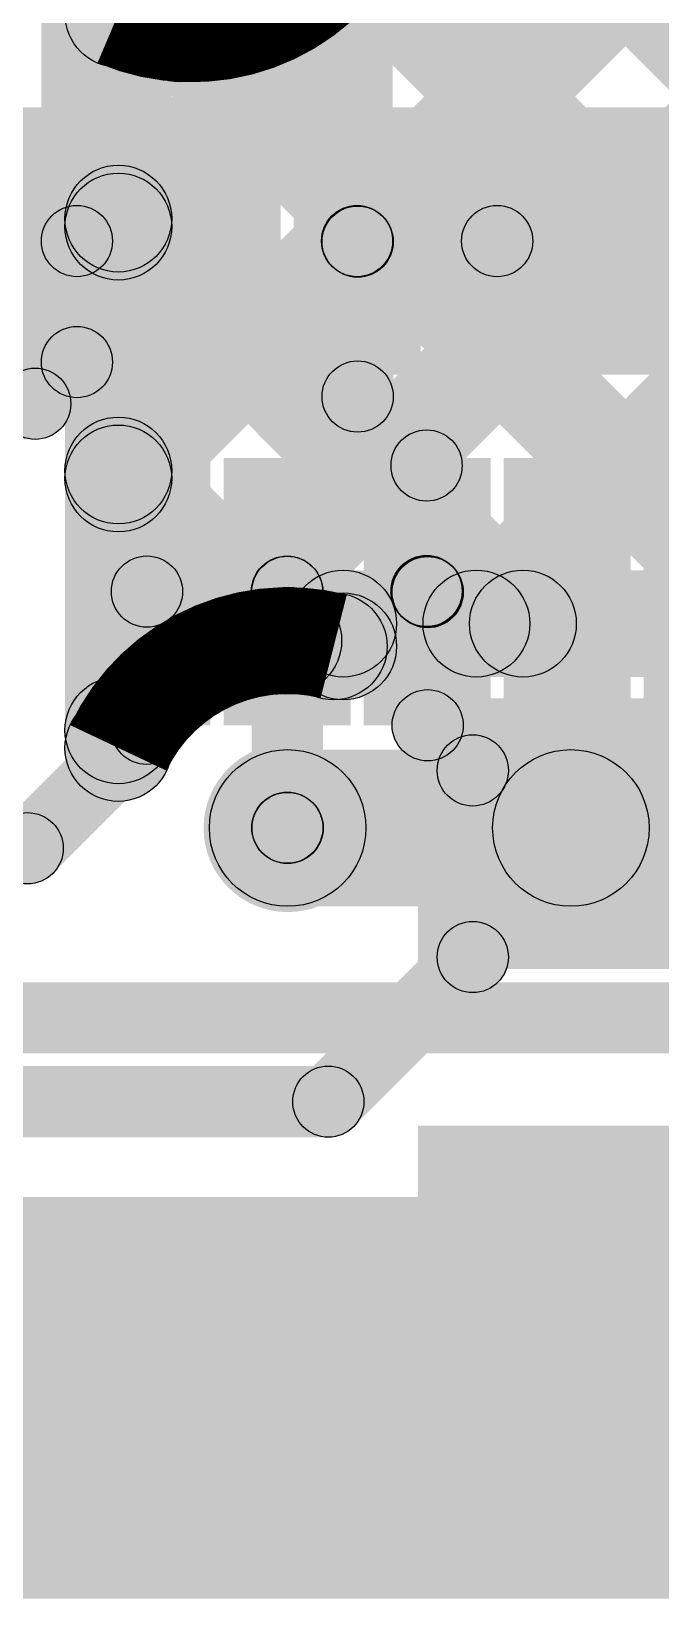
# Model space of a CAD drawing. Header units: millimetres. Extents: x 0 to 210, y 0 to 213.
# Drawn here: x 1.6821 to 1.7706, y -0.1094 to 0.1107 of the extents above; entities that cross this region are included whole.
import ezdxf

# ---------------------------------------------------------------- set-up
doc = ezdxf.new("R2010")
doc.units = ezdxf.units.MM
doc.header["$MEASUREMENT"] = 0
for name, color, linetype in [('BottomLayer', 5, 'Continuous'), ('BottomPaste', 16, 'Continuous'), ('BottomSolder', 6, 'Continuous'), ('TopLayer', 1, 'Continuous'), ('TopOverlay', 2, 'Continuous'), ('TopPaste', 8, 'Continuous'), ('TopSolder', 216, 'Continuous'), ('ViaHoleLayer', 16, 'Continuous')]:
    doc.layers.add(name, color=color, linetype=linetype)

# ---------------------------------------------------------------- blocks, each defined once
blk = doc.blocks.new('2305018_2_69')
at = {"layer": 'TopLayer'}
for points in [[(0.00492, 0.08169), (0.01476, 0.08169), (0.01476, 0.05217), (0.00492, 0.05217)], [(0.02461, 0.08169), (0.03445, 0.08169), (0.03445, 0.05217), (0.02461, 0.05217)], [(0.04429, 0.08169), (0.05413, 0.08169), (0.05413, 0.05217), (0.04429, 0.05217)], [(0.06398, 0.08169), (0.07382, 0.08169), (0.07382, 0.05217), (0.06398, 0.05217)], [(0.08366, 0.08169), (0.0935, 0.08169), (0.0935, 0.05217), (0.08366, 0.05217)], [(0.01476, 0.03248), (0.02461, 0.03248), (0.02461, 0.00295), (0.01476, 0.00295)], [(0.03445, 0.03248), (0.04429, 0.03248), (0.04429, 0.00295), (0.03445, 0.00295)], [(0.05413, 0.03248), (0.06398, 0.03248), (0.06398, 0.00295), (0.05413, 0.00295)], [(0.07382, 0.03248), (0.08366, 0.03248), (0.08366, 0.00295), (0.07382, 0.00295)]]:
    blk.add_hatch(color=1, dxfattribs=at).paths.add_polyline_path(points)
at = {"layer": 'TopOverlay'}
blk.add_hatch(color=2, dxfattribs=at).paths.add_polyline_path([(-0.1939, -0.12356), (-0.1939, -0.11856), (0.1939, -0.11856), (0.1939, -0.12356)])
at = {"layer": 'TopPaste'}
for points in [[(0.00492, 0.08169), (0.01476, 0.08169), (0.01476, 0.05217), (0.00492, 0.05217)], [(0.02461, 0.08169), (0.03445, 0.08169), (0.03445, 0.05217), (0.02461, 0.05217)], [(0.04429, 0.08169), (0.05413, 0.08169), (0.05413, 0.05217), (0.04429, 0.05217)], [(0.06398, 0.08169), (0.07382, 0.08169), (0.07382, 0.05217), (0.06398, 0.05217)], [(0.08366, 0.08169), (0.0935, 0.08169), (0.0935, 0.05217), (0.08366, 0.05217)], [(0.01476, 0.03248), (0.02461, 0.03248), (0.02461, 0.00295), (0.01476, 0.00295)], [(0.03445, 0.03248), (0.04429, 0.03248), (0.04429, 0.00295), (0.03445, 0.00295)], [(0.05413, 0.03248), (0.06398, 0.03248), (0.06398, 0.00295), (0.05413, 0.00295)], [(0.07382, 0.03248), (0.08366, 0.03248), (0.08366, 0.00295), (0.07382, 0.00295)]]:
    blk.add_hatch(color=8, dxfattribs=at).paths.add_polyline_path(points)
at = {"layer": 'TopSolder'}
for points in [[(0.00092, 0.08569), (0.01876, 0.08569), (0.01876, 0.04817), (0.00092, 0.04817)], [(0.02061, 0.08569), (0.03845, 0.08569), (0.03845, 0.04817), (0.02061, 0.04817)], [(0.04029, 0.08569), (0.05813, 0.08569), (0.05813, 0.04817), (0.04029, 0.04817)], [(0.05998, 0.08569), (0.07782, 0.08569), (0.07782, 0.04817), (0.05998, 0.04817)], [(0.07966, 0.08569), (0.0975, 0.08569), (0.0975, 0.04817), (0.07966, 0.04817)], [(0.01076, 0.03648), (0.02861, 0.03648), (0.02861, -0.00105), (0.01076, -0.00105)], [(0.03045, 0.03648), (0.04829, 0.03648), (0.04829, -0.00105), (0.03045, -0.00105)], [(0.05013, 0.03648), (0.06798, 0.03648), (0.06798, -0.00105), (0.05013, -0.00105)], [(0.06982, 0.03648), (0.08766, 0.03648), (0.08766, -0.00105), (0.06982, -0.00105)], [(0.0895, 0.03648), (0.10735, 0.03648), (0.10735, -0.00105), (0.0895, -0.00105)]]:
    blk.add_hatch(color=216, dxfattribs=at).paths.add_polyline_path(points)
blk = doc.blocks.new('RES_0603_B_92')
at = {"layer": 'BottomLayer'}
for points in [[(-0.045, -0.0175), (-0.045, 0.0175), (-0.015, 0.0175), (-0.015, -0.0175)], [(0.015, -0.0175), (0.015, 0.0175), (0.045, 0.0175), (0.045, -0.0175)]]:
    blk.add_hatch(color=5, dxfattribs=at).paths.add_polyline_path(points)
at = {"layer": 'BottomPaste'}
for points in [[(-0.045, -0.0175), (-0.045, 0.0175), (-0.015, 0.0175), (-0.015, -0.0175)], [(0.015, -0.0175), (0.015, 0.0175), (0.045, 0.0175), (0.045, -0.0175)]]:
    blk.add_hatch(color=16, dxfattribs=at).paths.add_polyline_path(points)
at = {"layer": 'BottomSolder'}
for points in [[(-0.049, -0.0215), (-0.049, 0.0215), (-0.011, 0.0215), (-0.011, -0.0215)], [(0.011, -0.0215), (0.011, 0.0215), (0.049, 0.0215), (0.049, -0.0215)]]:
    blk.add_hatch(color=6, dxfattribs=at).paths.add_polyline_path(points)

msp = doc.modelspace()

# ---------------------------------------------------------------- hatches: boundary and pattern name
at = {"layer": 'BottomLayer'}
for points in [[(1.72486, 0.14932), (1.73547, 0.15993), (1.82498, 0.07042), (1.81437, 0.05982)], [(1.69967, 0.07794), (1.68906, 0.08854), (1.75274, 0.15222), (1.76335, 0.14162)], [(1.69967, 0.04258), (1.68906, 0.05319), (1.76758, 0.1317), (1.77818, 0.12109)], [(1.72132, 0.11751), (1.73192, 0.12812), (1.85063, 0.00942), (1.84002, -0.00119)], [(1.69967, 0.00723), (1.68906, 0.01783), (1.79561, 0.12438), (1.80622, 0.11377)], [(1.69772, 0.10575), (1.70833, 0.11636), (1.79188, 0.0328), (1.78128, 0.0222)], [(1.70187, 0.01005), (1.68687, 0.01005), (1.68687, 0.11311), (1.70187, 0.11311)], [(1.75, 0.0222), (1.73939, 0.0328), (1.81633, 0.10975), (1.82694, 0.09914)], [(1.68906, 0.07906), (1.69967, 0.08966), (1.75653, 0.0328), (1.74592, 0.0222)], [(1.68906, 0.0437), (1.69967, 0.05431), (1.72355, 0.03043), (1.71295, 0.01982)], [(1.72597, 0.02), (1.72597, 0.035), (1.78997, 0.035), (1.78997, 0.02)], [(1.73347, 0.02431), (1.71847, 0.02431), (1.71847, 0.0275), (1.73347, 0.0275)], [(1.71816, -0.01219), (1.71816, 0.00981), (1.75797, 0.00981), (1.75797, -0.01219)], [(1.64838, -0.03285), (1.64838, -0.02285), (1.79773, -0.02285), (1.79773, -0.03285)], [(0.58, -0.10939), (1.837, -0.10939), (1.837, -0.05834), (0.58, -0.05834)], [(1.343, -0.10939), (2.528, -0.10939), (2.528, -0.06551), (1.343, -0.06551)]]:
    msp.add_hatch(color=5, dxfattribs=at).paths.add_polyline_path(points)
h = msp.add_hatch(color=5, dxfattribs=at)
edge = h.paths.add_edge_path()
edge.add_arc((1.69437, 0.11311), 0.0075, 0, 360)
h = msp.add_hatch(color=5, dxfattribs=at)
edge = h.paths.add_edge_path()
edge.add_arc((1.69437, 0.11311), 0.0075, 0, 360)
h = msp.add_hatch(color=5, dxfattribs=at)
edge = h.paths.add_edge_path()
edge.add_arc((1.70302, 0.11106), 0.0075, 0, 360)
h = msp.add_hatch(color=5, dxfattribs=at)
edge = h.paths.add_edge_path()
edge.add_arc((1.69437, 0.08436), 0.0075, 0, 360)
h = msp.add_hatch(color=5, dxfattribs=at)
edge = h.paths.add_edge_path()
edge.add_arc((1.69437, 0.08324), 0.0075, 0, 360)
h = msp.add_hatch(color=5, dxfattribs=at)
edge = h.paths.add_edge_path()
edge.add_arc((1.69437, 0.049), 0.0075, 0, 360)
h = msp.add_hatch(color=5, dxfattribs=at)
edge = h.paths.add_edge_path()
edge.add_arc((1.69437, 0.04788), 0.0075, 0, 360)
h = msp.add_hatch(color=5, dxfattribs=at)
edge = h.paths.add_edge_path()
edge.add_arc((1.72597, 0.0275), 0.0075, 0, 360)
h = msp.add_hatch(color=5, dxfattribs=at)
edge = h.paths.add_edge_path()
edge.add_arc((1.72597, 0.0275), 0.0075, 0, 360)
h = msp.add_hatch(color=5, dxfattribs=at)
edge = h.paths.add_edge_path()
edge.add_arc((1.74469, 0.0275), 0.0075, 0, 360)
h = msp.add_hatch(color=5, dxfattribs=at)
edge = h.paths.add_edge_path()
edge.add_arc((1.75123, 0.0275), 0.0075, 0, 360)
h = msp.add_hatch(color=5, dxfattribs=at)
edge = h.paths.add_edge_path()
edge.add_arc((1.71825, 0.02512), 0.0075, 0, 360)
h = msp.add_hatch(color=5, dxfattribs=at)
edge = h.paths.add_edge_path()
edge.add_arc((1.72464, 0.02431), 0.0075, 0, 360)
h = msp.add_hatch(color=5, dxfattribs=at)
edge = h.paths.add_edge_path()
edge.add_arc((1.72597, 0.02431), 0.0075, 0, 360)
h = msp.add_hatch(color=5, dxfattribs=at)
edge = h.paths.add_edge_path()
edge.add_arc((1.69437, 0.01253), 0.0075, 0, 360)
h = msp.add_hatch(color=5, dxfattribs=at)
edge = h.paths.add_edge_path()
edge.add_arc((1.69437, 0.01005), 0.0075, 0, 360)
h = msp.add_hatch(color=5, dxfattribs=at)
edge = h.paths.add_edge_path()
edge.add_arc((1.69437, 0.01005), 0.0075, 0, 360)
h = msp.add_hatch(color=5, dxfattribs=at)
edge = h.paths.add_edge_path()
edge.add_arc((1.71816, -0.00119), 0.01181, 0, 360)
h = msp.add_hatch(color=5, dxfattribs=at)
edge = h.paths.add_edge_path()
edge.add_arc((1.71816, -0.00119), 0.011, 0, 360)
h = msp.add_hatch(color=5, dxfattribs=at)
edge = h.paths.add_edge_path()
edge.add_arc((1.75797, -0.00119), 0.011, 0, 360)
at = {"layer": 'TopLayer'}
for points in [[(1.73292, 0.08121), (1.72292, 0.08121), (1.72292, 0.12358), (1.73292, 0.12358)], [(1.69355, 0.08121), (1.68355, 0.08121), (1.68355, 0.1212), (1.69355, 0.1212)], [(1.75261, 0.08121), (1.74261, 0.08121), (1.74261, 0.11922), (1.75261, 0.11922)], [(1.72439, 0.07768), (1.73146, 0.08475), (1.73154, 0.08467), (1.72446, 0.0776)], [(1.69355, 0.06422), (1.68355, 0.06422), (1.68355, 0.08121), (1.69355, 0.08121)], [(1.733, 0.05938), (1.723, 0.05938), (1.723, 0.08113), (1.733, 0.08113)], [(1.68623, 0.05483), (1.67916, 0.0619), (1.68502, 0.06776), (1.69209, 0.06069)], [(1.66488, 0.05337), (1.66488, 0.06337), (1.68269, 0.06337), (1.68269, 0.05337)], [(1.72446, 0.05585), (1.73154, 0.06292), (1.74122, 0.05323), (1.73415, 0.04616)], [(1.74269, 0.03208), (1.73269, 0.03208), (1.73269, 0.0497), (1.74269, 0.0497)], [(1.71454, 0.02846), (1.72161, 0.03554), (1.72165, 0.0355), (1.71458, 0.02843)], [(1.73415, 0.02854), (1.74122, 0.03561), (1.7413, 0.03554), (1.73423, 0.02846)], [(1.73423, 0.02846), (1.7413, 0.03554), (1.74138, 0.03546), (1.73431, 0.02839)], [(1.70339, 0.01272), (1.69339, 0.01272), (1.69339, 0.032), (1.70339, 0.032)], [(1.72312, -0.00115), (1.71312, -0.00115), (1.71312, 0.03196), (1.72312, 0.03196)], [(1.74284, 0.01323), (1.73284, 0.01323), (1.73284, 0.03192), (1.74284, 0.03192)], [(1.68517, -0.00757), (1.6781, -0.0005), (1.69486, 0.01626), (1.70193, 0.00919)], [(1.73431, 0.00969), (1.74138, 0.01676), (1.74772, 0.01042), (1.74065, 0.00335)], [(1.74918, -0.01931), (1.73918, -0.01931), (1.73918, 0.00689), (1.74918, 0.00689)], [(1.71458, -0.00469), (1.72165, 0.00239), (1.72169, 0.00235), (1.71462, -0.00472)], [(1.72742, -0.04314), (1.72035, -0.03607), (1.74065, -0.01577), (1.74772, -0.02284)], [(1.65279, -0.04461), (1.65279, -0.03461), (1.72388, -0.03461), (1.72388, -0.04461)], [(1.5, -0.10824), (1.811, -0.10824), (1.811, -0.053), (1.5, -0.053)]]:
    msp.add_hatch(color=1, dxfattribs=at).paths.add_polyline_path(points)
h = msp.add_hatch(color=1, dxfattribs=at)
edge = h.paths.add_edge_path()
edge.add_arc((1.68855, 0.08121), 0.005, 0, 360)
h = msp.add_hatch(color=1, dxfattribs=at)
edge = h.paths.add_edge_path()
edge.add_arc((1.68855, 0.08121), 0.005, 0, 360)
h = msp.add_hatch(color=1, dxfattribs=at)
edge = h.paths.add_edge_path()
edge.add_arc((1.72792, 0.08121), 0.005, 0, 360)
h = msp.add_hatch(color=1, dxfattribs=at)
edge = h.paths.add_edge_path()
edge.add_arc((1.72792, 0.08121), 0.005, 0, 360)
h = msp.add_hatch(color=1, dxfattribs=at)
edge = h.paths.add_edge_path()
edge.add_arc((1.728, 0.08113), 0.005, 0, 360)
h = msp.add_hatch(color=1, dxfattribs=at)
edge = h.paths.add_edge_path()
edge.add_arc((1.728, 0.08113), 0.005, 0, 360)
h = msp.add_hatch(color=1, dxfattribs=at)
edge = h.paths.add_edge_path()
edge.add_arc((1.74761, 0.08121), 0.005, 0, 360)
h = msp.add_hatch(color=1, dxfattribs=at)
edge = h.paths.add_edge_path()
edge.add_arc((1.68855, 0.06422), 0.005, 0, 360)
h = msp.add_hatch(color=1, dxfattribs=at)
edge = h.paths.add_edge_path()
edge.add_arc((1.68855, 0.06422), 0.005, 0, 360)
h = msp.add_hatch(color=1, dxfattribs=at)
edge = h.paths.add_edge_path()
edge.add_arc((1.728, 0.05938), 0.005, 0, 360)
h = msp.add_hatch(color=1, dxfattribs=at)
edge = h.paths.add_edge_path()
edge.add_arc((1.728, 0.05938), 0.005, 0, 360)
h = msp.add_hatch(color=1, dxfattribs=at)
edge = h.paths.add_edge_path()
edge.add_arc((1.68269, 0.05837), 0.005, 0, 360)
h = msp.add_hatch(color=1, dxfattribs=at)
edge = h.paths.add_edge_path()
edge.add_arc((1.68269, 0.05837), 0.005, 0, 360)
h = msp.add_hatch(color=1, dxfattribs=at)
edge = h.paths.add_edge_path()
edge.add_arc((1.73769, 0.0497), 0.005, 0, 360)
h = msp.add_hatch(color=1, dxfattribs=at)
edge = h.paths.add_edge_path()
edge.add_arc((1.73769, 0.0497), 0.005, 0, 360)
h = msp.add_hatch(color=1, dxfattribs=at)
edge = h.paths.add_edge_path()
edge.add_arc((1.69839, 0.032), 0.005, 0, 360)
h = msp.add_hatch(color=1, dxfattribs=at)
edge = h.paths.add_edge_path()
edge.add_arc((1.71808, 0.032), 0.005, 0, 360)
h = msp.add_hatch(color=1, dxfattribs=at)
edge = h.paths.add_edge_path()
edge.add_arc((1.71812, 0.03196), 0.005, 0, 360)
h = msp.add_hatch(color=1, dxfattribs=at)
edge = h.paths.add_edge_path()
edge.add_arc((1.71812, 0.03196), 0.005, 0, 360)
h = msp.add_hatch(color=1, dxfattribs=at)
edge = h.paths.add_edge_path()
edge.add_arc((1.73769, 0.03208), 0.005, 0, 360)
h = msp.add_hatch(color=1, dxfattribs=at)
edge = h.paths.add_edge_path()
edge.add_arc((1.73769, 0.03208), 0.005, 0, 360)
h = msp.add_hatch(color=1, dxfattribs=at)
edge = h.paths.add_edge_path()
edge.add_arc((1.73776, 0.032), 0.005, 0, 360)
h = msp.add_hatch(color=1, dxfattribs=at)
edge = h.paths.add_edge_path()
edge.add_arc((1.73776, 0.032), 0.005, 0, 360)
h = msp.add_hatch(color=1, dxfattribs=at)
edge = h.paths.add_edge_path()
edge.add_arc((1.73784, 0.03192), 0.005, 0, 360)
h = msp.add_hatch(color=1, dxfattribs=at)
edge = h.paths.add_edge_path()
edge.add_arc((1.73784, 0.03192), 0.005, 0, 360)
h = msp.add_hatch(color=1, dxfattribs=at)
edge = h.paths.add_edge_path()
edge.add_arc((1.69839, 0.01272), 0.005, 0, 360)
h = msp.add_hatch(color=1, dxfattribs=at)
edge = h.paths.add_edge_path()
edge.add_arc((1.69839, 0.01272), 0.005, 0, 360)
h = msp.add_hatch(color=1, dxfattribs=at)
edge = h.paths.add_edge_path()
edge.add_arc((1.73784, 0.01323), 0.005, 0, 360)
h = msp.add_hatch(color=1, dxfattribs=at)
edge = h.paths.add_edge_path()
edge.add_arc((1.73784, 0.01323), 0.005, 0, 360)
h = msp.add_hatch(color=1, dxfattribs=at)
edge = h.paths.add_edge_path()
edge.add_arc((1.74418, 0.00689), 0.005, 0, 360)
h = msp.add_hatch(color=1, dxfattribs=at)
edge = h.paths.add_edge_path()
edge.add_arc((1.74418, 0.00689), 0.005, 0, 360)
h = msp.add_hatch(color=1, dxfattribs=at)
edge = h.paths.add_edge_path()
edge.add_arc((1.71816, -0.00119), 0.01181, 0, 360)
h = msp.add_hatch(color=1, dxfattribs=at)
edge = h.paths.add_edge_path()
edge.add_arc((1.71812, -0.00115), 0.005, 0, 360)
h = msp.add_hatch(color=1, dxfattribs=at)
edge = h.paths.add_edge_path()
edge.add_arc((1.71812, -0.00115), 0.005, 0, 360)
h = msp.add_hatch(color=1, dxfattribs=at)
edge = h.paths.add_edge_path()
edge.add_arc((1.71816, -0.00119), 0.005, 0, 360)
h = msp.add_hatch(color=1, dxfattribs=at)
edge = h.paths.add_edge_path()
edge.add_arc((1.68163, -0.00404), 0.005, 0, 360)
h = msp.add_hatch(color=1, dxfattribs=at)
edge = h.paths.add_edge_path()
edge.add_arc((1.68163, -0.00404), 0.005, 0, 360)
h = msp.add_hatch(color=1, dxfattribs=at)
edge = h.paths.add_edge_path()
edge.add_arc((1.74418, -0.01931), 0.005, 0, 360)
h = msp.add_hatch(color=1, dxfattribs=at)
edge = h.paths.add_edge_path()
edge.add_arc((1.74418, -0.01931), 0.005, 0, 360)
h = msp.add_hatch(color=1, dxfattribs=at)
edge = h.paths.add_edge_path()
edge.add_arc((1.72388, -0.03961), 0.005, 0, 360)
h = msp.add_hatch(color=1, dxfattribs=at)
edge = h.paths.add_edge_path()
edge.add_arc((1.72388, -0.03961), 0.005, 0, 360)
at = {"layer": 'ViaHoleLayer'}
h = msp.add_hatch(color=16, dxfattribs=at)
edge = h.paths.add_edge_path()
edge.add_arc((1.71816, -0.00119), 0.00591, 0, 360)

# ---------------------------------------------------------------- linework, layer by layer
at = {"layer": 'BottomLayer', "const_width": 0.015}
for points in [[(1.73098, 0.13732, -0.537601), (1.69437, 0.11311)], [(1.69437, 0.01005, -0.358953), (1.72464, 0.02431)]]:
    msp.add_lwpolyline(points, format="xyb", dxfattribs=at)
at = {"layer": 'BottomLayer'}
for centre, radius in [((1.69437, 0.11311), 0.0075), ((1.69437, 0.11311), 0.0075), ((1.70302, 0.11106), 0.0075), ((1.69437, 0.08436), 0.0075), ((1.69437, 0.08324), 0.0075), ((1.69437, 0.049), 0.0075), ((1.69437, 0.04788), 0.0075), ((1.72597, 0.0275), 0.0075), ((1.72597, 0.0275), 0.0075), ((1.74469, 0.0275), 0.0075), ((1.75123, 0.0275), 0.0075), ((1.71825, 0.02512), 0.0075), ((1.72464, 0.02431), 0.0075), ((1.72597, 0.02431), 0.0075), ((1.69437, 0.01253), 0.0075), ((1.69437, 0.01005), 0.0075), ((1.69437, 0.01005), 0.0075), ((1.71816, -0.00119), 0.011), ((1.75797, -0.00119), 0.011)]:
    msp.add_circle(centre, radius, dxfattribs=at)
at = {"layer": 'TopLayer'}
for centre in [(1.68855, 0.08121), (1.68855, 0.08121), (1.72792, 0.08121), (1.72792, 0.08121), (1.728, 0.08113), (1.728, 0.08113), (1.74761, 0.08121), (1.68855, 0.06422), (1.68855, 0.06422), (1.728, 0.05938), (1.728, 0.05938), (1.68269, 0.05837), (1.68269, 0.05837), (1.73769, 0.0497), (1.73769, 0.0497), (1.69839, 0.032), (1.71808, 0.032), (1.71812, 0.03196), (1.71812, 0.03196), (1.73769, 0.03208), (1.73769, 0.03208), (1.73776, 0.032), (1.73776, 0.032), (1.73784, 0.03192), (1.73784, 0.03192), (1.69839, 0.01272), (1.69839, 0.01272), (1.73784, 0.01323), (1.73784, 0.01323), (1.74418, 0.00689), (1.74418, 0.00689), (1.71812, -0.00115), (1.71812, -0.00115), (1.71816, -0.00119), (1.68163, -0.00404), (1.68163, -0.00404), (1.74418, -0.01931), (1.74418, -0.01931), (1.72388, -0.03961), (1.72388, -0.03961)]:
    msp.add_circle(centre, 0.005, dxfattribs=at)

# ---------------------------------------------------------------- block references
for name, p, rotation in [('2305018_2_69', (1.67871, 0.01428), 360), ('RES_0603_B_92', (1.75797, -0.032), 90)]:
    msp.add_blockref(name, p, dxfattribs=dict(rotation=rotation))

doc.saveas('drawing.dxf')
